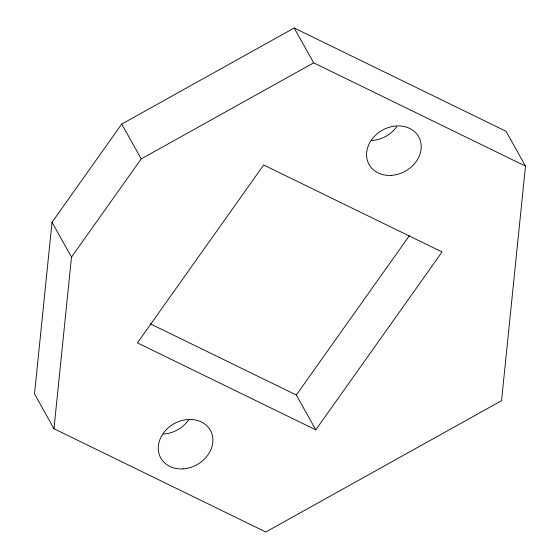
<?xml version="1.0" encoding="UTF-8"?>
<svg xmlns="http://www.w3.org/2000/svg" width="560" height="560" viewBox="0 0 560 560"><rect width="100%" height="100%" fill="white"/><g stroke="black" fill="none" stroke-linecap="round" stroke-linejoin="round"><path stroke-width="0.84" d="M52.024 222.278L34.517 393.89L53.984 428.729L265.804 532L501.55 400.687L525.483 166.11L506.016 131.271L294.196 28L121.73 124.061L52.024 222.278L71.498 257.117L53.984 428.729M71.498 257.117L141.204 158.907L313.67 62.846L525.483 166.11M315.798 429.849L137.424 342.888L263.676 164.997L442.05 251.958L315.798 429.849L296.324 395.003L409.444 235.613M150.164 323.75L296.324 395.003M294.196 28L313.67 62.846M121.73 124.061L141.204 158.907M396.718 126.686A28.406 23.492 -29.2 0 1 371.903 140.511M188.398 420.21A28.406 23.492 -29.2 0 1 163.583 434.028M183.057 468.874A28.406 23.492 -29.2 0 0 210.392 430.36A28.406 23.492 -29.2 0 0 163.282 433.314A28.406 23.492 -29.2 0 0 183.057 468.874M391.377 175.357A28.406 23.492 -29.2 0 0 418.712 136.836A28.406 23.492 -29.2 0 0 371.602 139.79A28.406 23.492 -29.2 0 0 391.377 175.357"/></g></svg>
